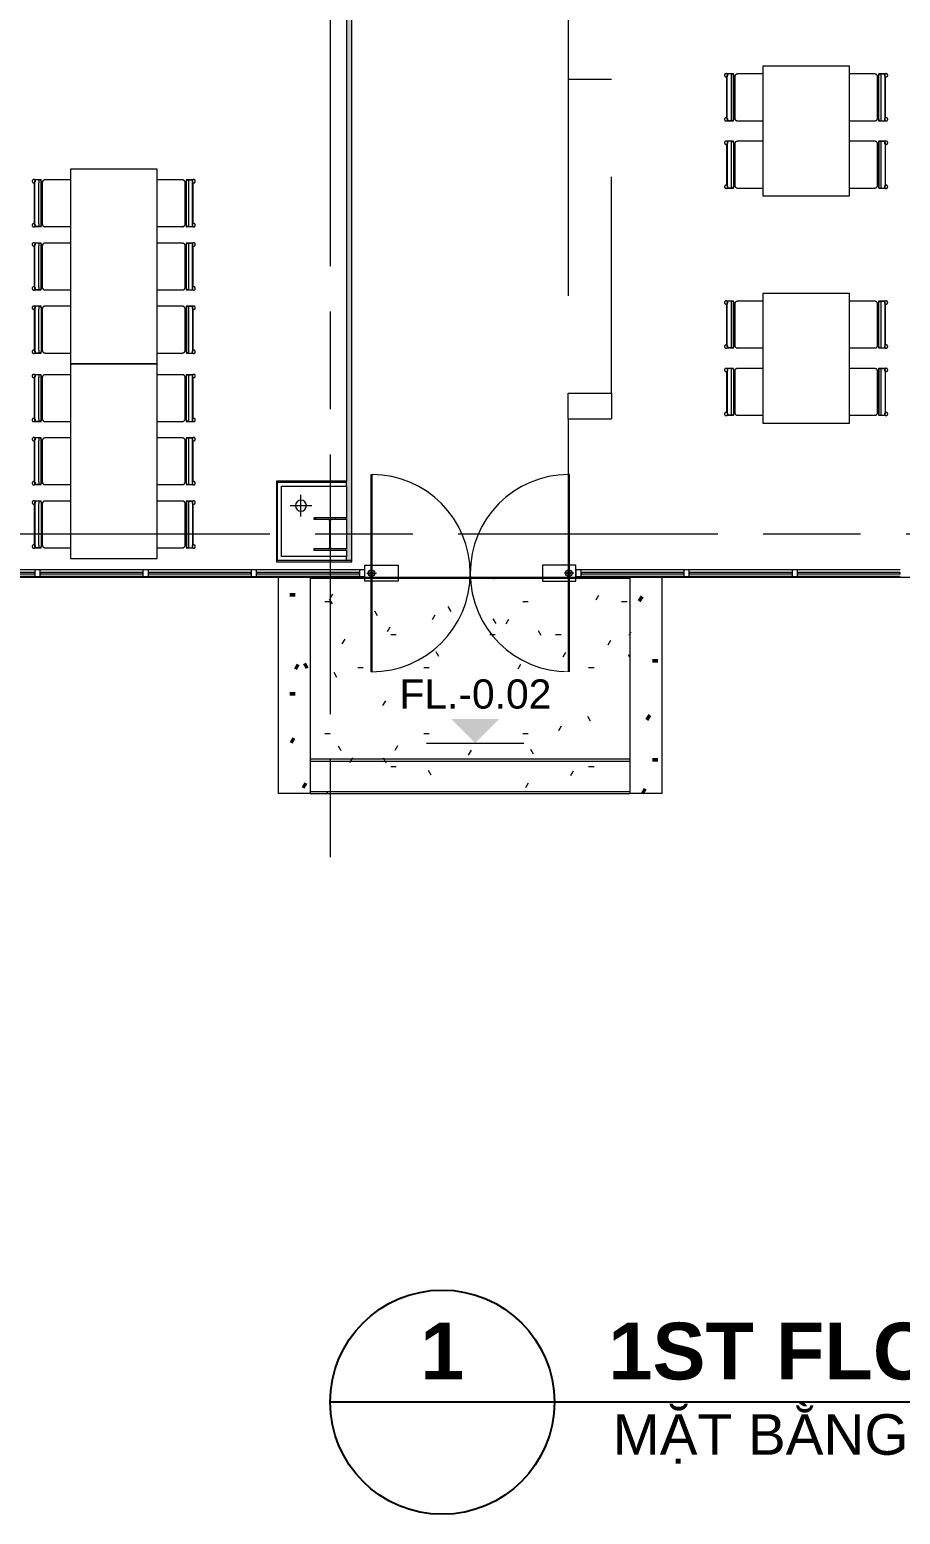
# Model space of a CAD drawing. Header units: millimetres. Extents: x -76261 to 649593, y -304265 to 60256.
# Drawn here: x 11923 to 19970, y -25260 to -11540 of the extents above; entities that cross this region are included whole.
import ezdxf
from ezdxf.enums import TextEntityAlignment as Align

# ---------------------------------------------------------------- set-up
doc = ezdxf.new("R2010")
doc.units = ezdxf.units.MM
doc.header["$LTSCALE"] = 2000
doc.header["$MEASUREMENT"] = 0
doc.linetypes.add('Centre', pattern=[6.9, 4, -0.7, 1.5, -0.7])
doc.linetypes.add('Hidden 1_0mm', pattern=[1.6, 1, -0.6])
doc.layers.get('0').update_dxf_attribs({"linetype": 'CONTINUOUS'})
for name, color, linetype, lineweight in [('A-AREA', 8, 'CONTINUOUS', 15), ('A-DETL-GENF', 8, 'CONTINUOUS', 15), ('A-FLOR', 8, 'CONTINUOUS', 15), ('A-GLAZ-CURT', 8, 'CONTINUOUS', 15), ('A-GLAZ-CWMG', 8, 'CONTINUOUS', 15), ('A-WALL', 8, 'CONTINUOUS', 15), ('A-WALL-PATT', 8, 'CONTINUOUS', 50), ('G-ANNO-DIMS', 8, 'CONTINUOUS', 15), ('I-FURN', 8, 'Hidden 1_0mm', 15), ('I-WALL', 8, 'CONTINUOUS', 15), ('P-PIPE', 8, 'CONTINUOUS', 15), ('P-PIPE-CNTR', 8, 'CONTINUOUS', 15), ('S-COLS', 8, 'CONTINUOUS', 15), ('S-GRID', 14, 'CONTINUOUS', 15), ('S-STRS', 8, 'CONTINUOUS', 15)]:
    doc.layers.add(name, color=color, linetype=linetype, lineweight=lineweight)
doc.styles.add('Arial_2', font='arial.ttf', dxfattribs={"height": 270})
doc.styles.add('ISo a2 dam', font='arialbd.ttf')
doc.styles.add('iso a2 thuong', font='arial.ttf')
pattern_1 = [(0, (87192.53, 42001.64), (1219.2, 304.8), [50.292, -864.108, 50.292, -864.108, -4876.8]), (0, (87192.53, 42001.64), (1219.2, 304.8), [-1828.8, 50.292, -1778.508, 50.292, -864.108, -2133.6]), (0, (87192.53, 42001.64), (1219.2, 304.8), [-4572, 50.292, -559.308, 50.292, -1473.708]), (120, (87649.73, 42154.04), (-873.5645, 903.4582), [50.292, -864.108, 50.292, -864.108, -4876.8]), (120, (87649.73, 42154.04), (-873.5645, 903.4582), [-1828.8, 50.292, -1778.508, 50.292, -864.108, -2133.6]), (120, (87649.73, 42154.04), (-873.5645, 903.4582), [-4572, 50.292, -559.308, 50.292, -1473.708]), (240, (87802.13, 42763.64), (-345.6355, -1208.2582), [50.292, -864.108, 50.292, -864.108, -4876.8]), (240, (87802.13, 42763.64), (-345.6355, -1208.2582), [-1828.8, 50.292, -1778.508, 50.292, -864.108, -2133.6]), (240, (87802.13, 42763.64), (-345.6355, -1208.2582), [-4572, 50.292, -559.308, 50.292, -1473.708])]
pattern_2 = [(0, (0, 0), (1219.2, 304.8), [50.292, -864.108, 50.292, -864.108, -4876.8]), (0, (0, 0), (1219.2, 304.8), [-1828.8, 50.292, -1778.508, 50.292, -864.108, -2133.6]), (0, (0, 0), (1219.2, 304.8), [-4572, 50.292, -559.308, 50.292, -1473.708]), (120, (457.2, 152.4), (-873.5645, 903.4582), [50.292, -864.108, 50.292, -864.108, -4876.8]), (120, (457.2, 152.4), (-873.5645, 903.4582), [-1828.8, 50.292, -1778.508, 50.292, -864.108, -2133.6]), (120, (457.2, 152.4), (-873.5645, 903.4582), [-4572, 50.292, -559.308, 50.292, -1473.708]), (240, (609.6, 762), (-345.6355, -1208.2582), [50.292, -864.108, 50.292, -864.108, -4876.8]), (240, (609.6, 762), (-345.6355, -1208.2582), [-1828.8, 50.292, -1778.508, 50.292, -864.108, -2133.6]), (240, (609.6, 762), (-345.6355, -1208.2582), [-4572, 50.292, -559.308, 50.292, -1473.708])]

# ---------------------------------------------------------------- blocks, each defined once
blk = doc.blocks.new('*U92')
for p, q in [((345.4, 0), (-345.4, 0)), ((2829.2, 0), (343.5, 0))]:
    blk.add_line(p, q)
blk.add_circle((0, 0), 345.4)
at = {"style": 'ISo a2 dam'}
blk.add_attdef('DET#', text='', height=175, dxfattribs=at).set_placement((0, 70), align=Align.CENTER)
for tag, p, height, style in [('DETAIL_TITLE', (435.5, 70), 175, 'ISo a2 dam'), ('VIET', (435.5, -161.9), 125, 'iso a2 thuong'), ('SCALE', (2545.4, -161.9), 105, 'iso a2 thuong')]:
    blk.add_attdef(tag, p, '', height=height, dxfattribs=dict(style=style))
blk = doc.blocks.new('AD_UK Beams-Column - SC2-300_300_8_12-V25-1st  FLOOR PLAN')
at = {"layer": 'S-COLS'}
h = blk.add_hatch(dxfattribs=at)
h.set_pattern_fill('FP_64', color=256, style=0, pattern_type=2)
h.set_pattern_definition([(45, (72492.53, 58201.64), (-371.231, 371.231), []), (45, (72492.53, 58764.14), (-371.231, 371.231), [])])
h.paths.add_polyline_path([(150, -150), (150, -138), (17, -138), (8, -134), (4, -125), (4, 125), (8, 134), (17, 138), (150, 138), (150, 150), (-150, 150), (-150, 138), (-17, 138), (-8, 134), (-4, 125), (-4, -125), (-8, -134), (-17, -138), (-150, -138), (-150, -150)], flags=0)
for p, q in [((150, 150), (-150, 150)), ((-150, 150), (-150, 138)), ((-150, 138), (-17, 138)), ((17, 138), (150, 138)), ((150, 138), (150, 150)), ((-4, 125), (-4, -125)), ((4, -125), (4, 125)), ((-17, -138), (-150, -138)), ((-150, -138), (-150, -150)), ((-150, -150), (150, -150)), ((150, -138), (17, -138)), ((150, -150), (150, -138))]:
    blk.add_line(p, q, dxfattribs=at)
for centre, start, end in [((-17, 125), 0, 90), ((17, 125), 90, 180), ((-17, -125), 270, 0), ((17, -125), 180, 270)]:
    blk.add_arc(centre, 13, start, end, dxfattribs=at)
blk = doc.blocks.new('LS-Office-S_rvt-1-1st  FLOOR PLAN')
blk.add_blockref('AD_UK Beams-Column - SC2-300_300_8_12-V25-1st  FLOOR PLAN', (-72493, -58202))
blk = doc.blocks.new('System Panel - Glazed-10619545-1st  FLOOR PLAN')
at = {"layer": 'A-GLAZ-CURT'}
for p, q in [((475, 5.2), (-475, 5.2)), ((-475, 5.2), (-475, -5.2)), ((475, -5.2), (475, 5.2)), ((-475, -5.2), (475, -5.2))]:
    blk.add_line(p, q, dxfattribs=at)
blk = doc.blocks.new('Family1 - 2000X1500-7709913-1st  FLOOR PLAN')
at = {"layer": 'A-DETL-GENF'}
for p, q in [((-917, 912), (-907, 912)), ((-917, -912), (-917, 912)), ((-907, -912), (-907, 912)), ((917, 912), (907, 912)), ((907, -912), (907, 912)), ((917, -912), (917, 912)), ((-975, 73), (-667, 73)), ((-975, -73), (-975, 73)), ((-957, 0), (-867, 0)), ((-907, 63), (-917, 63)), ((-912, -45), (-912, 45)), ((-667, 73), (-667, -73)), ((975, 73), (667, 73)), ((667, 73), (667, -73)), ((957, 0), (867, 0)), ((907, 63), (917, 63)), ((912, -45), (912, 45)), ((975, -73), (975, 73)), ((-667, -73), (-975, -73)), ((-907, -63), (-917, -63)), ((667, -73), (975, -73)), ((907, -63), (917, -63)), ((-912, -912), (-917, -912)), ((912, -912), (917, -912))]:
    blk.add_line(p, q, dxfattribs=at)
for centre, radius in [((-912, 0), 30), ((-912, 0), 15), ((912, 0), 30), ((912, 0), 15)]:
    blk.add_circle(centre, radius, dxfattribs=at)
for centre, start, end in [((-912, 0), 270, 89.6859), ((912, 0), 90.3141, 270)]:
    blk.add_arc(centre, 912, start, end, dxfattribs=at)
blk = doc.blocks.new('Rectangular Mullion - 120 x 100-10619209-1st  FLOOR PLAN')
at = {"layer": 'A-GLAZ-CWMG'}
for p, q in [((-82223, -58534), (-83173, -58534)), ((-82223, -58594), (-83173, -58594))]:
    blk.add_line(p, q, dxfattribs=at)
blk = doc.blocks.new('Rectangular Mullion - 50 x 100-10619542-1st  FLOOR PLAN')
at = {"layer": 'A-GLAZ-CWMG'}
for p, q in [((-25, 30), (25, 30)), ((-25, -30), (-25, 30)), ((25, 30), (25, -30)), ((25, -30), (-25, -30))]:
    blk.add_line(p, q, dxfattribs=at)
blk = doc.blocks.new('Basic Wall _ TƯỜNG 250 SÂN VƯỜN - ___-10620807-1st  FLOOR PLAN')
at = {"layer": 'A-WALL-PATT'}
h = blk.add_hatch(dxfattribs=at)
h.set_pattern_fill('FP_8', color=256, style=0, pattern_type=2)
h.set_pattern_definition(pattern_2)
h.paths.add_polyline_path([(-72973, -60602), (-72673, -60602), (-72673, -58602), (-72973, -58602), (-72973, -58641)], flags=0)
at = {"layer": 'A-WALL'}
for p, q in [((-72973, -58602), (-72673, -58602)), ((-72973, -58602), (-72973, -60602)), ((-72673, -60602), (-72673, -58602)), ((-72673, -60602), (-72973, -60602))]:
    blk.add_line(p, q, dxfattribs=at)
blk = doc.blocks.new('Basic Wall _ TƯỜNG 250 SÂN VƯỜN - ___-10621485-1st  FLOOR PLAN')
at = {"layer": 'A-WALL-PATT'}
h = blk.add_hatch(dxfattribs=at)
h.set_pattern_fill('FP_8', color=256, style=0, pattern_type=2)
h.set_pattern_definition(pattern_2)
h.paths.add_polyline_path([(-69423, -60602), (-69423, -58602), (-69723, -58602), (-69723, -60602)], flags=0)
at = {"layer": 'A-WALL'}
for p, q in [((-69723, -58602), (-69423, -58602)), ((-69723, -58602), (-69723, -60602)), ((-69423, -60602), (-69423, -58602)), ((-69423, -60602), (-69723, -60602))]:
    blk.add_line(p, q, dxfattribs=at)
blk = doc.blocks.new('quay ba - quay ba-10679824-1st  FLOOR PLAN')
at = {"layer": 'I-FURN'}
for p, q in [((-400, 0), (-400, -2900)), ((0, 0), (-400, 0)), ((0, -2900), (0, 0)), ((-400, -3135), (-400, -2900)), ((-400, -2900), (0, -2900)), ((0, -2900), (0, -3135)), ((-400, -3135), (0, -3135))]:
    blk.add_line(p, q, dxfattribs=at)
blk = doc.blocks.new('Table_Dining_w_chairs_6929 - 2_x2_6_-10681938-1st  FLOOR PLAN')
at = {"layer": 'I-FURN'}
for p, q in [((600, 400), (-600, 400)), ((-600, 400), (-600, -400)), ((600, -400), (600, 400)), ((-600, -400), (600, -400))]:
    blk.add_line(p, q, dxfattribs=at)
blk = doc.blocks.new('Chair-Breuer - Chair-Breuer-10682075-1st  FLOOR PLAN')
at = {"layer": 'I-FURN'}
for p, q in [((-216, 221), (-216, 183)), ((-216, 176), (-216, 209)), ((-216, 183), (-216, 163)), ((-203, 221), (203, 221)), ((-203, 163), (203, 163)), ((-191, 224), (190, 224)), ((190, 186), (-191, 186)), ((-191, 161), (190, 161)), ((190, 152), (-191, 152)), ((216, 183), (216, 221)), ((216, 176), (216, 209)), ((216, 163), (216, 183)), ((-216, 127), (-216, -108)), ((216, -108), (216, 127))]:
    blk.add_line(p, q, dxfattribs=at)
for centre, radius, start, end in [((-203, 231), 15.1, 0, 180), ((-203, 231), 15.1, 180, 0), ((-203, 209), 12.7, 90, 180), ((-203, 176), 12.7, 180, 270), ((-191, 127), 25.4, 90, 180), ((204, 231), 15.1, 0, 180), ((204, 231), 15.1, 180, 0), ((190, 127), 25.4, 0, 90), ((203, 209), 12.7, 360, 90), ((203, 176), 12.7, 270, 360)]:
    blk.add_arc(centre, radius, start, end, dxfattribs=at)
for centre, major_axis, start_param, end_param in [((-191, 221), (-25.4, 0), 4.712389, 6.283185), ((-191, 183), (25.4, 0), 1.570796, 3.141593), ((-191, 163), (-25.4, 0), 0, 1.570796), ((190, 221), (25.4, 0), 0, 1.570796), ((190, 183), (-25.4, 0), 3.141593, 4.712389), ((190, 163), (-25.4, 0), 1.570796, 3.141593)]:
    blk.add_ellipse(centre, major_axis=major_axis, ratio=0.087156, start_param=start_param, end_param=end_param, dxfattribs=at)
blk = doc.blocks.new('Chair-Breuer - Chair-Breuer-10681901-1st  FLOOR PLAN')
at = {"layer": 'I-FURN'}
for p, q in [((-216, 108), (-216, -127)), ((216, -127), (216, 108)), ((-216, -163), (-216, -183)), ((-216, -176), (-216, -209)), ((-216, -183), (-216, -221)), ((-203, -163), (203, -163)), ((-203, -221), (203, -221)), ((-191, -152), (190, -152)), ((190, -161), (-191, -161)), ((-191, -186), (190, -186)), ((190, -224), (-191, -224)), ((216, -183), (216, -163)), ((216, -176), (216, -209)), ((216, -221), (216, -183))]:
    blk.add_line(p, q, dxfattribs=at)
for centre, radius, start, end in [((-191, -127), 25.4, 180, 270), ((190, -127), 25.4, 270, 360), ((-203, -231), 15.1, 360, 180), ((-203, -231), 15.1, 180, 360), ((-203, -176), 12.7, 90, 180), ((-203, -209), 12.7, 180, 270), ((204, -231), 15.1, 360, 180), ((204, -231), 15.1, 180, 360), ((203, -176), 12.7, 0, 90), ((203, -209), 12.7, 270, 0)]:
    blk.add_arc(centre, radius, start, end, dxfattribs=at)
for centre, major_axis, start_param, end_param in [((-191, -163), (-25.4, 0), 4.712389, 6.283185), ((-191, -183), (25.4, 0), 3.141593, 4.712389), ((-191, -221), (-25.4, 0), 0, 1.570796), ((190, -183), (25.4, 0), 4.712389, 6.283185), ((190, -221), (25.4, 0), 4.712389, 6.283185), ((190, -163), (-25.4, 0), 3.141593, 4.712389)]:
    blk.add_ellipse(centre, major_axis=major_axis, ratio=0.087156, start_param=start_param, end_param=end_param, dxfattribs=at)
blk = doc.blocks.new('Table_Dining_6_chairs - 2_x2_6_-10910744-1st  FLOOR PLAN')
at = {"layer": 'I-FURN'}
for p, q in [((900, 400), (-900, 400)), ((-900, 400), (-900, -400)), ((900, -400), (900, 400)), ((-900, -400), (900, -400))]:
    blk.add_line(p, q, dxfattribs=at)
blk = doc.blocks.new('Spot Elevations - M_Spot Elevation - Exterior Filled 2-195266-1st  FLOOR PLAN')
at = {"layer": 'G-ANNO-DIMS'}
blk.add_hatch(color=256, dxfattribs=at).paths.add_polyline_path([(1.476, 1.476), (0, 0), (-1.476, 1.476)], flags=0)
blk.add_line((-3, 0), (3, 0), dxfattribs=at)
blk = doc.blocks.new('Xrexf_Office')
at = {"layer": 'A-WALL-PATT'}
h = blk.add_hatch(dxfattribs=at)
h.set_pattern_fill('FP_12', color=256, style=0, pattern_type=2)
h.set_pattern_definition([(90, (14900, -8028.5), (-82.489, 142.875), [95.25, -190.5]), (210, (14900, -8028.5), (-82.4889, -142.8751), [95.25, -190.5]), (150, (14900, -8028.5), (-164.9779, -7e-05), [0, -190.5, 95.25, 0])])
h.paths.add_polyline_path([(14900, -16445), (14900, -6250.3), (14850, -6250.3), (14850, -16445)], flags=0)
h.paths.add_polyline_path([(14850, -4250.3), (14900, -4250.3), (14900, 400), (14850, 400), (14850, -4100)], flags=0)
at = {"layer": 'S-STRS'}
h = blk.add_hatch(dxfattribs=at)
h.set_pattern_fill('FP_8', color=256, style=0, pattern_type=2)
h.set_pattern_definition(pattern_1)
h.paths.add_polyline_path([(17415.8, -18300), (17470, -18300), (17470, -16610), (14520, -16610), (14520, -18300)], flags=0)
h = blk.add_hatch(dxfattribs=at)
h.set_pattern_fill('FP_8', color=256, style=0, pattern_type=2)
h.set_pattern_definition(pattern_1)
h.paths.add_polyline_path([(17415.8, -18600), (17470, -18600), (17470, -18300), (14520, -18300), (14520, -18600)], flags=0)
at = {"layer": 'A-AREA'}
for p, q in [((16900, -10800), (16900, -12000)), ((16900, -15134.9), (16900, -16555))]:
    blk.add_line(p, q, dxfattribs=at)
at = {"layer": 'A-FLOR'}
for p, q in [((3970, -16600), (14220, -16600)), ((14520, -16600), (17470, -16600)), ((17770, -16600), (20470, -16600))]:
    blk.add_line(p, q, dxfattribs=at)
at = {"layer": 'A-WALL'}
for p, q in [((14850, -15713), (14203, -15713)), ((14203, -15713), (14203, -16457)), ((14850, -15725), (14215, -15725)), ((14215, -16445), (14215, -15725)), ((14250, -15760), (14850, -15760)), ((14250, -16410), (14250, -15760)), ((14850, -15760), (14850, -15713)), ((14203, -16457), (14850, -16457)), ((14900, -16445), (14215, -16445)), ((14850, -16410), (14250, -16410)), ((14850, -16445), (14850, -16410))]:
    blk.add_line(p, q, dxfattribs=at)
at = {"layer": 'I-WALL'}
for p, q in [((14900, -16457), (14900, -6250.3)), ((14850, -10847), (14850, -15713)), ((14850, -15760), (14850, -16050)), ((14850, -16062), (14850, -16338)), ((14850, -16350), (14850, -16410)), ((14850, -16457), (14900, -16457))]:
    blk.add_line(p, q, dxfattribs=at)
at = {"layer": 'P-PIPE'}
for start, end in [(0, 180), (180, 0)]:
    blk.add_arc((14430, -15938.6), 50.8, start, end, dxfattribs=at)
at = {"layer": 'P-PIPE-CNTR'}
for p, q in [((14430, -16038.6), (14430, -15838.6)), ((14330, -15938.6), (14530, -15938.6))]:
    blk.add_line(p, q, dxfattribs=at)
at = {"layer": 'S-GRID', "linetype": 'Centre', "ltscale": 0.3}
for p, q in [((14700, 5234.1), (14700, -19441.1)), ((-4816.9, -16200), (36139, -16200))]:
    blk.add_line(p, q, dxfattribs=at)
at = {"layer": 'S-STRS'}
for p, q in [((14520, -16610), (17470, -16610)), ((14520, -18280), (17470, -18280)), ((14520, -18300), (17470, -18300)), ((14520, -18580), (17470, -18580)), ((14520, -18600), (17470, -18600))]:
    blk.add_line(p, q, dxfattribs=at)
blk.add_blockref('LS-Office-S_rvt-1-1st  FLOOR PLAN', (87192.5, 42001.6))
ref = blk.add_blockref('*U92', (15736.7, -24224.3), dxfattribs=dict(xscale=3, yscale=3, zscale=3))
ref.add_attrib('VIET', 'MẶT BẰNG TẦNG 1', (17310.1, -24710.1), dxfattribs={"height": 375, "style": 'iso a2 thuong'})
ref.add_attrib('DETAIL_TITLE', '1ST FLOOR PLAN', (17271.7, -24014.3), dxfattribs={"height": 525, "style": 'ISo a2 dam'})
ref.add_attrib('SCALE', '1:150', (22954.9, -24710.1), dxfattribs={"height": 315, "style": 'iso a2 thuong'})
ref.add_attrib('DET#', '1', dxfattribs={"height": 525, "style": 'ISo a2 dam'}).set_placement((15736.7, -24014.3), align=Align.CENTER)
at = {"layer": 'A-GLAZ-CURT'}
for name, p in [('Family1 - 2000X1500-7709913-1st  FLOOR PLAN', (15995, -16562.5)), ('System Panel - Glazed-10619545-1st  FLOOR PLAN', (11495, -16562.5)), ('System Panel - Glazed-10619545-1st  FLOOR PLAN', (12495, -16562.5)), ('System Panel - Glazed-10619545-1st  FLOOR PLAN', (13495, -16562.5)), ('System Panel - Glazed-10619545-1st  FLOOR PLAN', (14495, -16562.5)), ('System Panel - Glazed-10619545-1st  FLOOR PLAN', (17495, -16562.5)), ('System Panel - Glazed-10619545-1st  FLOOR PLAN', (18495, -16562.5)), ('System Panel - Glazed-10619545-1st  FLOOR PLAN', (19495, -16562.5))]:
    blk.add_blockref(name, p, dxfattribs=at)
at = {"layer": 'A-GLAZ-CWMG'}
for p in [(94192.5, 42001.6), (95192.5, 42001.6), (96192.5, 42001.6), (97192.5, 42001.6), (100192.5, 42001.6), (101192.5, 42001.6), (102192.5, 42001.6)]:
    blk.add_blockref('Rectangular Mullion - 120 x 100-10619209-1st  FLOOR PLAN', p, dxfattribs=at)
at = {"layer": 'A-GLAZ-CWMG', "extrusion": (0, 0, -1), "rotation": 180}
for p in [(-11995, -16562.5), (-12995, -16562.5), (-13995, -16562.5), (-14995, -16562.5), (-16995, -16562.5), (-17995, -16562.5), (-18995, -16562.5)]:
    blk.add_blockref('Rectangular Mullion - 50 x 100-10619542-1st  FLOOR PLAN', p, dxfattribs=at)
at = {"layer": 'A-WALL'}
for name in ['Basic Wall _ TƯỜNG 250 SÂN VƯỜN - ___-10620807-1st  FLOOR PLAN', 'Basic Wall _ TƯỜNG 250 SÂN VƯỜN - ___-10621485-1st  FLOOR PLAN']:
    blk.add_blockref(name, (87192.5, 42001.6), dxfattribs=at)
at = {"layer": 'G-ANNO-DIMS', "xscale": 149.9999999999999, "yscale": 149.9999999999999, "zscale": 149.9999999999999}
blk.add_blockref('Spot Elevations - M_Spot Elevation - Exterior Filled 2-195266-1st  FLOOR PLAN', (16040.3, -18132.6), dxfattribs=at)
at = {"layer": 'I-FURN'}
for name, p, rotation in [('Table_Dining_w_chairs_6929 - 2_x2_6_-10681938-1st  FLOOR PLAN', (19099.5, -12476.6), 270.0000000000002), ('Chair-Breuer - Chair-Breuer-10682075-1st  FLOOR PLAN', (18591.5, -12165.4), 90.00000000000017), ('Chair-Breuer - Chair-Breuer-10681901-1st  FLOOR PLAN', (19607.5, -12165.4), 90.00000000000017), ('Chair-Breuer - Chair-Breuer-10681901-1st  FLOOR PLAN', (18591.5, -12787.7), 270.0000000000002), ('Chair-Breuer - Chair-Breuer-10682075-1st  FLOOR PLAN', (19607.5, -12787.7), 270.0000000000002), ('Table_Dining_6_chairs - 2_x2_6_-10910744-1st  FLOOR PLAN', (12700, -13728.3), 90.00000000000021), ('Chair-Breuer - Chair-Breuer-10682075-1st  FLOOR PLAN', (12192, -13144.2), 90.00000000000021), ('Chair-Breuer - Chair-Breuer-10681901-1st  FLOOR PLAN', (13208, -13144.2), 90.00000000000021), ('Chair-Breuer - Chair-Breuer-10682075-1st  FLOOR PLAN', (12192, -13728.3), 90.00000000000021), ('Chair-Breuer - Chair-Breuer-10681901-1st  FLOOR PLAN', (13208, -13728.3), 90.00000000000021), ('Table_Dining_w_chairs_6929 - 2_x2_6_-10681938-1st  FLOOR PLAN', (19099.5, -14576.6), 270.0000000000002), ('Chair-Breuer - Chair-Breuer-10681901-1st  FLOOR PLAN', (12192, -14312.4), 270.0000000000002), ('Chair-Breuer - Chair-Breuer-10682075-1st  FLOOR PLAN', (13208, -14312.4), 270.0000000000002), ('Chair-Breuer - Chair-Breuer-10682075-1st  FLOOR PLAN', (18591.5, -14265.4), 90.00000000000017), ('Chair-Breuer - Chair-Breuer-10681901-1st  FLOOR PLAN', (19607.5, -14265.4), 90.00000000000017), ('Table_Dining_6_chairs - 2_x2_6_-10910744-1st  FLOOR PLAN', (12700, -15528.3), 90.00000000000021), ('Chair-Breuer - Chair-Breuer-10681901-1st  FLOOR PLAN', (18591.5, -14887.7), 270.0000000000002), ('Chair-Breuer - Chair-Breuer-10682075-1st  FLOOR PLAN', (19607.5, -14887.7), 270.0000000000002), ('Chair-Breuer - Chair-Breuer-10682075-1st  FLOOR PLAN', (12192, -14944.2), 90.00000000000021), ('Chair-Breuer - Chair-Breuer-10681901-1st  FLOOR PLAN', (13208, -14944.2), 90.00000000000021), ('Chair-Breuer - Chair-Breuer-10682075-1st  FLOOR PLAN', (12192, -15528.3), 90.00000000000021), ('Chair-Breuer - Chair-Breuer-10681901-1st  FLOOR PLAN', (13208, -15528.3), 90.00000000000021), ('Chair-Breuer - Chair-Breuer-10681901-1st  FLOOR PLAN', (12192, -16112.4), 270.0000000000002), ('Chair-Breuer - Chair-Breuer-10682075-1st  FLOOR PLAN', (13208, -16112.4), 270.0000000000002)]:
    blk.add_blockref(name, p, dxfattribs=dict(at, rotation=rotation))
blk.add_blockref('quay ba - quay ba-10679824-1st  FLOOR PLAN', (17300, -12000), dxfattribs=at)
at = {"layer": 'G-ANNO-DIMS', "insert": (15340.6, -17544.4), "char_height": 270, "width": 1679.173, "attachment_point": 1, "line_spacing_factor": 0.941778, "style": 'Arial_2', "bg_fill": 3, "box_fill_scale": 1.25, "bg_fill_color": 256, "bg_fill_true_color": 13158600, "bg_fill_transparency": 0}
blk.add_mtext('FL.-0.02', dxfattribs=at)

msp = doc.modelspace()

# ---------------------------------------------------------------- block references
at = {"linetype": 'ByBlock'}
msp.add_blockref('Xrexf_Office', (0, 0), dxfattribs=at)

doc.saveas('drawing.dxf')
